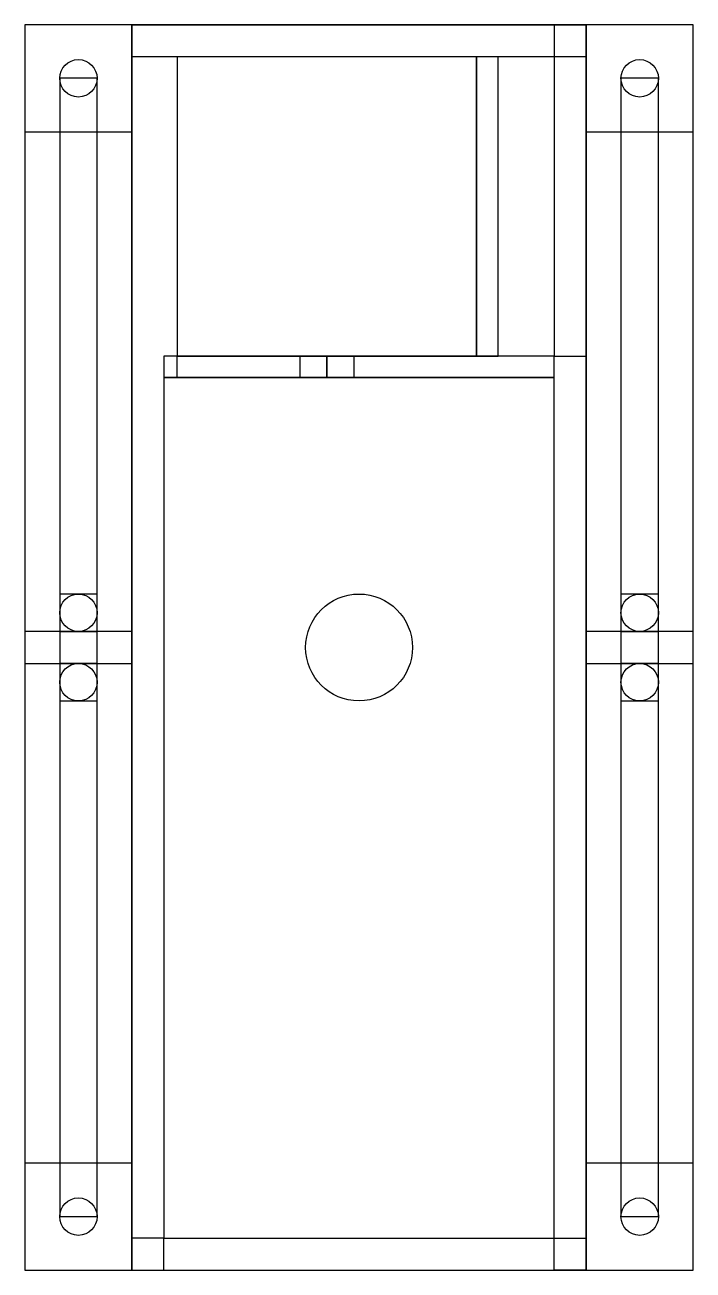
# Model space of a CAD drawing. Header units: millimetres. Extents: x -2747 to -1468, y 545 to 3386.
# Drawn here: x -1620.8 to -1558.3, y 928.3 to 1044.8 of the extents above; entities that cross this region are included whole.
import ezdxf

# ---------------------------------------------------------------- set-up
doc = ezdxf.new("R2010")
doc.units = ezdxf.units.MM
doc.header["$MEASUREMENT"] = 0

msp = doc.modelspace()

# ---------------------------------------------------------------- linework, layer by layer
for points, elevation in [([(-1620.84, 928.35), (-1610.84, 928.35), (-1610.84, 1044.85), (-1620.84, 1044.85)], -18), ([(-1620.84, 1034.85), (-1610.84, 1034.85), (-1610.84, 1044.85), (-1620.84, 1044.85)], -18), ([(-1610.84, 928.35), (-1568.34, 928.35), (-1568.34, 1044.85), (-1610.84, 1044.85)], -18), ([(-1610.84, 928.35), (-1568.34, 928.35), (-1568.34, 1044.85), (-1610.84, 1044.85)], -15), ([(-1610.84, 1044.85), (-1568.34, 1044.85), (-1568.34, 1041.85), (-1610.84, 1041.85)], -15), ([(-1571.34, 1013.85), (-1568.34, 1013.85), (-1568.34, 1044.85), (-1571.34, 1044.85)], -15), ([(-1568.34, 928.35), (-1558.34, 928.35), (-1558.34, 1044.85), (-1568.34, 1044.85)], -18), ([(-1568.34, 1034.85), (-1558.34, 1034.85), (-1558.34, 1044.85), (-1568.34, 1044.85)], -18), ([(-1606.59, 1013.85), (-1578.59, 1013.85), (-1578.59, 1041.85), (-1606.59, 1041.85)], -15), ([(-1578.59, 1013.85), (-1576.59, 1013.85), (-1576.59, 1041.85), (-1578.59, 1041.85)], -15), ([(-1617.59, 933.35), (-1614.09, 933.35), (-1614.09, 1039.85), (-1617.59, 1039.85)], -18), ([(-1565.09, 933.35), (-1561.59, 933.35), (-1561.59, 1039.85), (-1565.09, 1039.85)], -18), ([(-1607.84, 1011.85), (-1571.34, 1011.85), (-1571.34, 1013.85), (-1607.84, 1013.85)], -15), ([(-1607.84, 1011.85), (-1606.59, 1011.85), (-1606.59, 1013.85), (-1607.84, 1013.85)], -15), ([(-1595.09, 1013.85), (-1592.59, 1013.85), (-1592.59, 1011.85), (-1595.09, 1011.85)], -15), ([(-1592.59, 1013.85), (-1590.09, 1013.85), (-1590.09, 1011.85), (-1592.59, 1011.85)], -15), ([(-1607.84, 931.35), (-1571.34, 931.35), (-1571.34, 1011.85), (-1607.84, 1011.85)], -15), ([(-1617.59, 988.1), (-1614.09, 988.1), (-1614.09, 991.6), (-1617.59, 991.6)], -18), ([(-1565.09, 988.1), (-1561.59, 988.1), (-1561.59, 991.6), (-1565.09, 991.6)], -18), ([(-1620.84, 985.1), (-1610.84, 985.1), (-1610.84, 988.1), (-1620.84, 988.1)], -18), ([(-1568.34, 985.1), (-1558.34, 985.1), (-1558.34, 988.1), (-1568.34, 988.1)], -18), ([(-1617.59, 981.6), (-1614.09, 981.6), (-1614.09, 985.1), (-1617.59, 985.1)], -18), ([(-1565.09, 981.6), (-1561.59, 981.6), (-1561.59, 985.1), (-1565.09, 985.1)], -18), ([(-1620.84, 928.35), (-1610.84, 928.35), (-1610.84, 938.35), (-1620.84, 938.35)], -18), ([(-1568.34, 928.35), (-1558.34, 928.35), (-1558.34, 938.35), (-1568.34, 938.35)], -18), ([(-1607.84, 931.35), (-1610.84, 931.35), (-1610.84, 928.35), (-1607.84, 928.35)], -15), ([(-1571.34, 931.35), (-1568.34, 931.35), (-1568.34, 928.35), (-1571.34, 928.35)], -15)]:
    msp.add_lwpolyline(points, close=True, dxfattribs=dict(elevation=elevation))
for centre, radius in [((-1615.84, 1039.85, -18), 1.75), ((-1563.34, 1039.85, -18), 1.75), ((-1615.84, 989.85, -18), 1.75), ((-1589.59, 986.6, -15), 5), ((-1563.34, 989.85, -18), 1.75), ((-1615.84, 983.35, -18), 1.75), ((-1563.34, 983.35, -18), 1.75), ((-1615.84, 933.35, -18), 1.75), ((-1563.34, 933.35, -18), 1.75)]:
    msp.add_circle(centre, radius)

doc.saveas('drawing.dxf')
